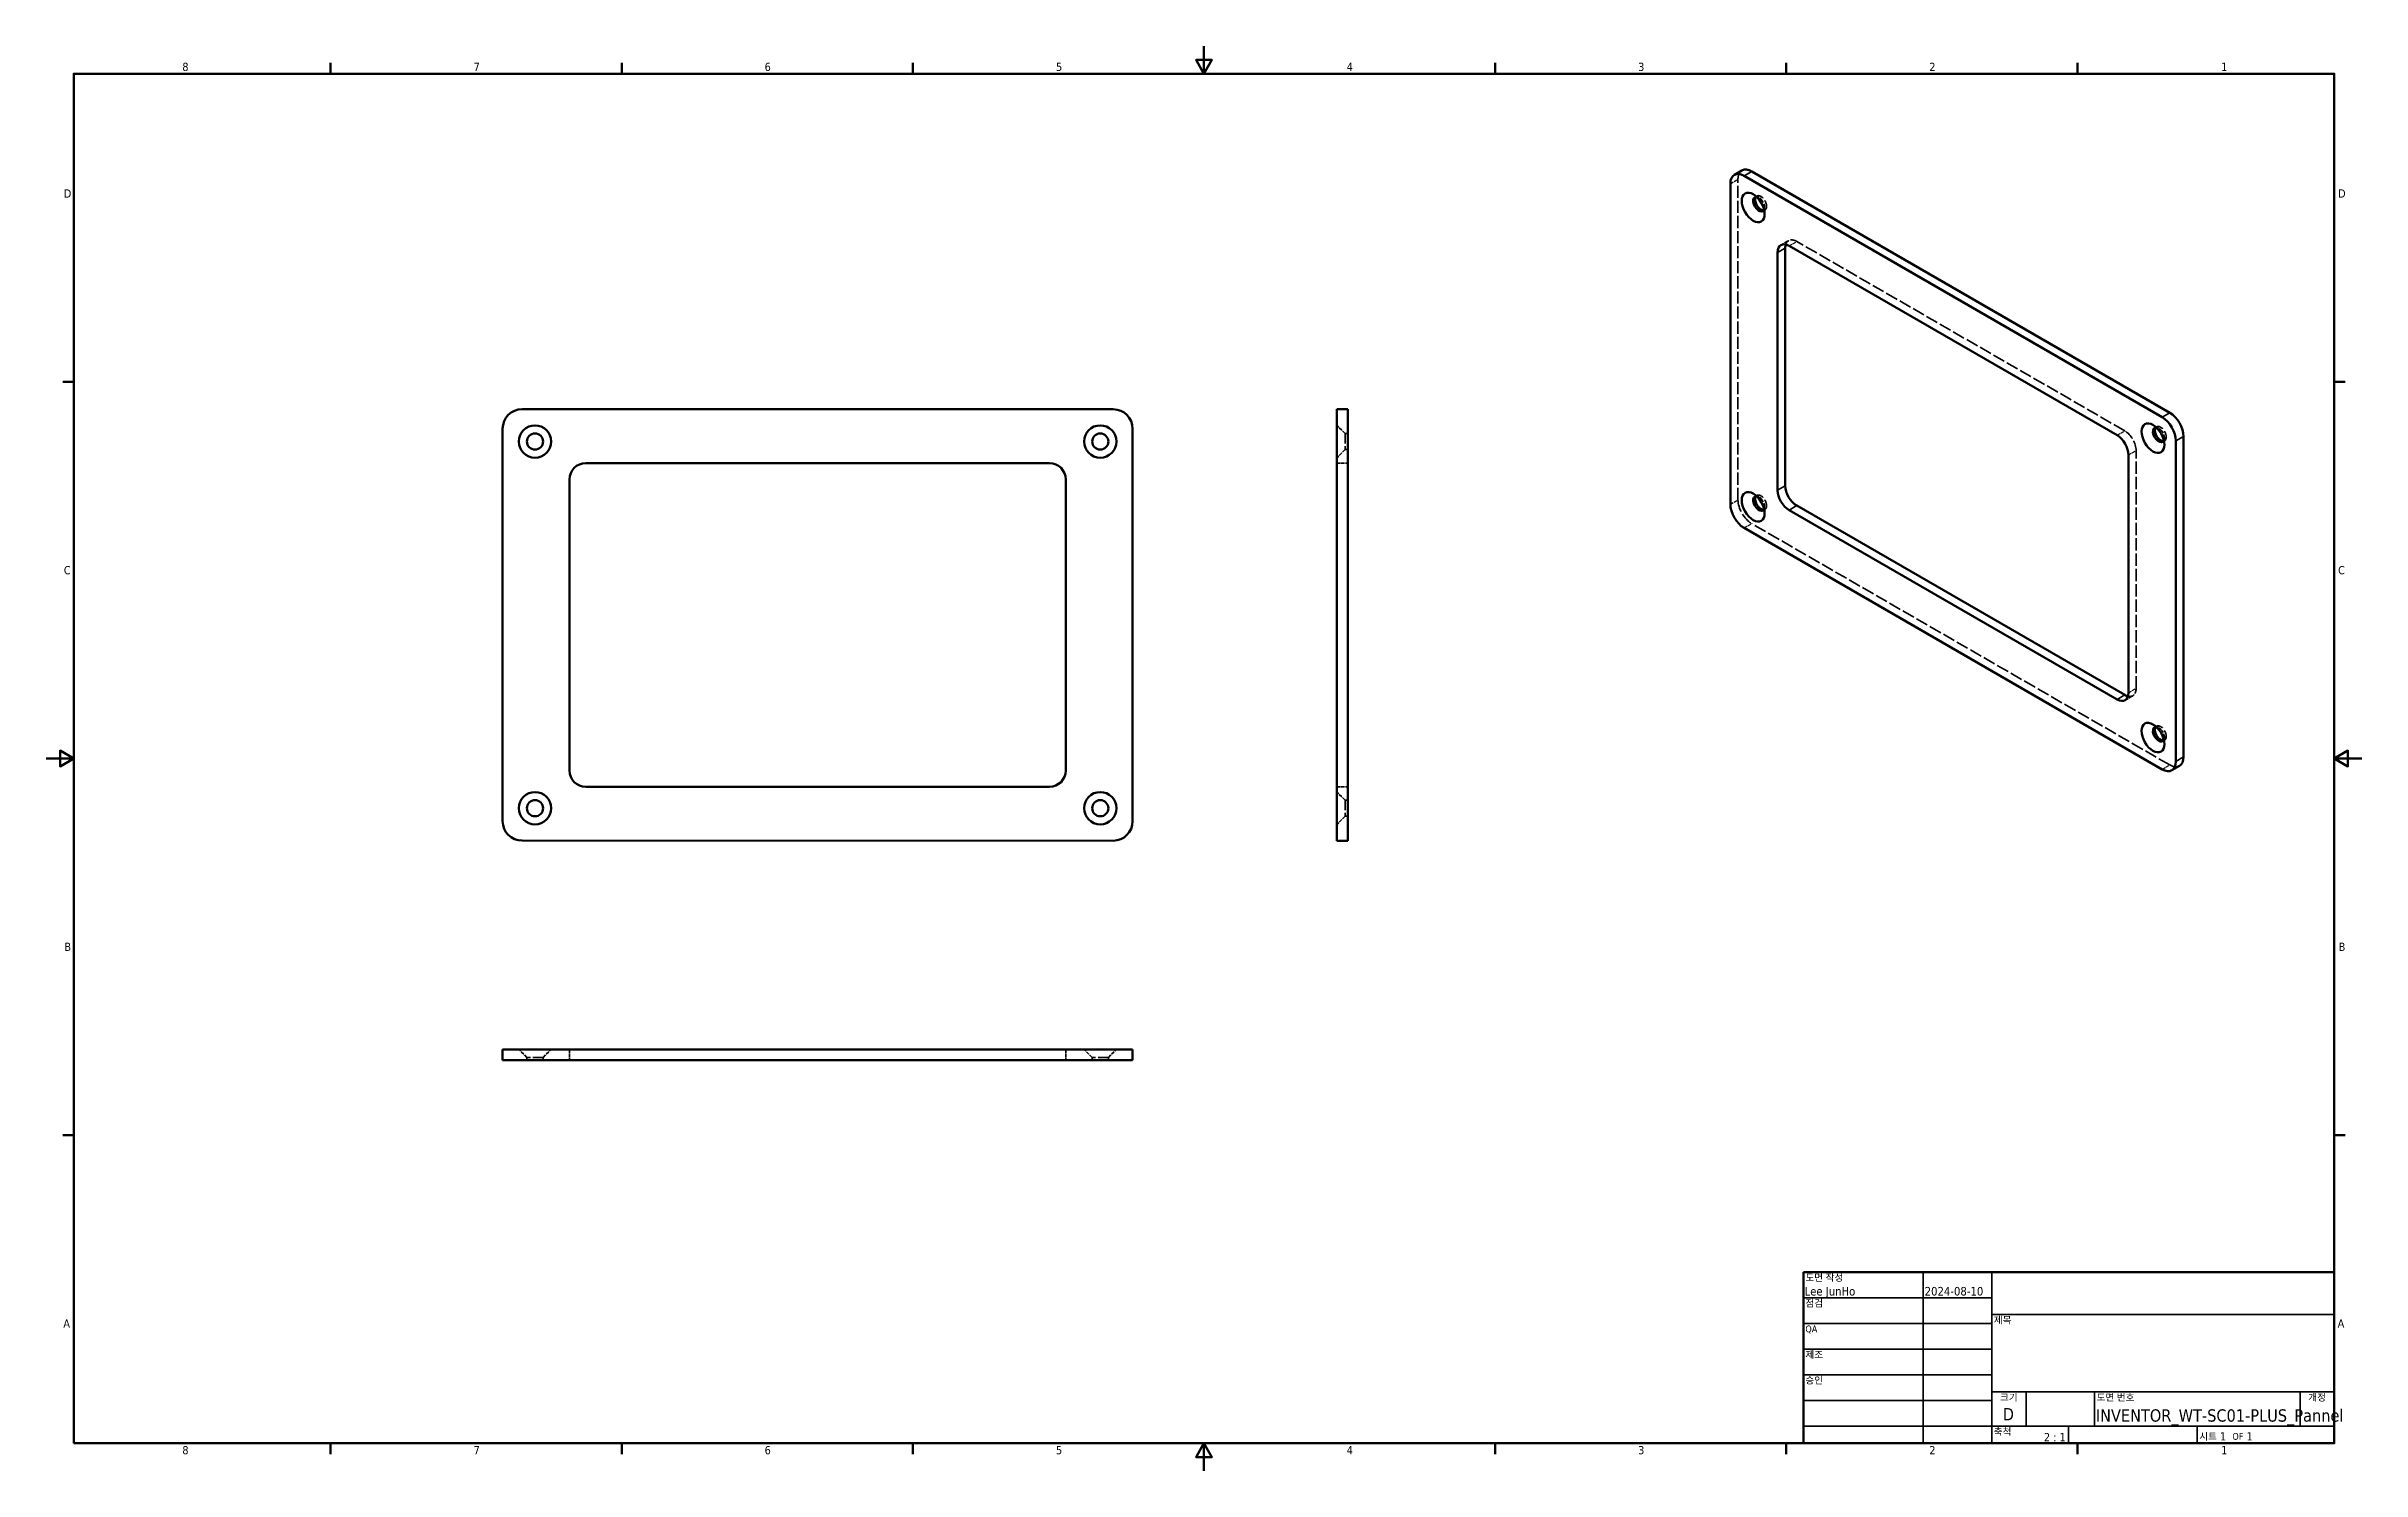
# Model space of a CAD drawing. Header units: millimetres. Extents: x 1 to 431, y 8 to 272.
import ezdxf
from ezdxf.enums import TextEntityAlignment as Align

# ---------------------------------------------------------------- set-up
doc = ezdxf.new("R2010")
doc.units = ezdxf.units.MM
doc.header["$LTSCALE"] = 0.5
doc.linetypes.add('DASHED', pattern=[0.2067, 0.1654, -0.0413])
for name, color, linetype, lineweight in [('경계(ANSI)', 7, 'Continuous', 70), ('외형선(ANSI)', 7, 'Continuous', 50), ('은선 (ANSI)', 7, 'DASHED', 35), ('제목(ANSI)', 7, 'Continuous', 50), ('좁은 외형선(ANSI)', 7, 'Continuous', 35), ('좁은 은선 (ANSI)', 7, 'DASHED', 25)]:
    doc.layers.add(name, color=color, linetype=linetype, lineweight=lineweight)
doc.styles.add('주 텍스트 (ANSI)', font='tahoma.ttf')
doc.styles.add('텍스트 스타일30', font='tahoma.ttf')
doc.styles.add('텍스트 스타일38', font='tahoma.ttf')
doc.styles.add('텍스트 스타일39', font='tahoma.ttf')

# ---------------------------------------------------------------- blocks, each defined once
blk = doc.blocks.new('경계 기본 경계')
at = {"layer": '경계(ANSI)'}
for p, q in [((107.95, 533.4), (107.95, 537.46)), ((215.9, 533.4), (215.9, 537.46)), ((323.85, 533.4), (323.85, 537.46)), ((539.75, 533.4), (539.75, 537.46)), ((647.7, 533.4), (647.7, 537.46)), ((755.65, 533.4), (755.65, 537.46)), ((12.7, 419.1), (8.64, 419.1)), ((850.9, 419.1), (854.96, 419.1)), ((12.7, 139.7), (8.64, 139.7)), ((850.9, 139.7), (854.96, 139.7)), ((107.95, 25.4), (107.95, 21.34)), ((215.9, 25.4), (215.9, 21.34)), ((323.85, 25.4), (323.85, 21.34)), ((539.75, 25.4), (539.75, 21.34)), ((647.7, 25.4), (647.7, 21.34)), ((755.65, 25.4), (755.65, 21.34))]:
    blk.add_line(p, q, dxfattribs=at)
at = {"layer": '경계(ANSI)', "flags": 128}
for points in [[(431.8, 543.56), (431.8, 533.4), (428.87, 538.48), (434.73, 538.48), (431.8, 533.4)], [(12.7, 25.4), (12.7, 533.4), (850.9, 533.4), (850.9, 25.4), (12.7, 25.4)], [(2.54, 279.4), (12.7, 279.4), (7.62, 282.33), (7.62, 276.47), (12.7, 279.4)], [(861.06, 279.4), (850.9, 279.4), (855.98, 282.33), (855.98, 276.47), (850.9, 279.4)], [(431.8, 15.24), (431.8, 25.4), (428.87, 20.32), (434.73, 20.32), (431.8, 25.4)]]:
    blk.add_lwpolyline(points, dxfattribs=at)
at = {"layer": '경계(ANSI)', "char_height": 3.05, "attachment_point": 7, "style": '주 텍스트 (ANSI)'}
for s, insert in [('8', (52.98, 534.35)), ('7', (160.98, 534.42)), ('6', (268.9, 534.35)), ('5', (376.93, 534.35)), ('4', (484.71, 534.42)), ('3', (592.78, 534.35)), ('2', (700.75, 534.42)), ('1', (808.94, 534.42)), ('D', (9.04, 487.43)), ('D', (852.32, 487.43)), ('C', (9.04, 347.67)), ('C', (852.32, 347.67)), ('B', (9.23, 208.03)), ('B', (852.51, 208.03)), ('A', (8.86, 68.33)), ('A', (852.14, 68.33)), ('8', (52.98, 21.27)), ('7', (160.98, 21.34)), ('6', (268.9, 21.27)), ('5', (376.93, 21.27)), ('4', (484.71, 21.34)), ('3', (592.78, 21.27)), ('2', (700.75, 21.34)), ('1', (808.94, 21.34))]:
    blk.add_mtext(s, dxfattribs=dict(at, insert=insert))
blk = doc.blocks.new('제목 블록 ANSI - 대형')
at = {"layer": '제목(ANSI)'}
for p, q in [((127, 189.23), (127, 125.73)), ((323.85, 189.23), (127, 189.23)), ((323.85, 125.73), (323.85, 189.23)), ((127, 125.73), (323.85, 125.73))]:
    blk.add_line(p, q, dxfattribs=at)
at = {"layer": '제목(ANSI)', "lineweight": 35}
for p, q in [((171.45, 125.73), (171.45, 189.23)), ((196.85, 125.73), (196.85, 189.23)), ((127, 179.7), (196.85, 179.7)), ((196.85, 173.48), (323.85, 173.48)), ((127, 170.18), (196.85, 170.18)), ((127, 160.65), (196.85, 160.65)), ((127, 151.13), (196.85, 151.13)), ((127, 141.6), (196.85, 141.6)), ((323.85, 144.78), (196.85, 144.78)), ((209.55, 132.08), (209.55, 144.78)), ((234.95, 132.08), (234.95, 144.78)), ((311.15, 132.08), (311.15, 144.78)), ((196.85, 132.08), (127, 132.08)), ((323.85, 132.08), (196.85, 132.08)), ((225.3, 132.08), (225.3, 125.73)), ((273.05, 132.08), (273.05, 125.73))]:
    blk.add_line(p, q, dxfattribs=at)
at = {"layer": '제목(ANSI)', "style": '텍스트 스타일38'}
for s, p in [('도면 작성', (127.76, 188.47)), ('점검', (127.76, 178.94)), ('제목', (197.61, 172.72)), ('QA', (127.76, 169.42)), ('제조', (127.76, 159.89)), ('승인', (127.76, 150.37)), ('도면 번호', (235.71, 144.02)), ('축척', (197.61, 131.32))]:
    blk.add_text(s, height=2.54, dxfattribs=at).set_placement(p, align=Align.TOP_LEFT)
for s, p in [('크기', (203.2, 144.02)), ('개정', (317.5, 144.02))]:
    blk.add_text(s, height=2.54, dxfattribs=at).set_placement(p, align=Align.TOP_CENTER)
at = {"layer": '제목(ANSI)', "insert": (273.81, 126.49), "char_height": 3.048, "attachment_point": 7, "style": '주 텍스트 (ANSI)'}
blk.add_mtext('\\A1;\\fTahoma|b0|i0;\\H2.5400;시트\\fTahoma|b0|i0;\\H3.0480; 1  \\fTahoma|b0|i0;\\H2.5400;OF\\fTahoma|b0|i0;\\H3.0480; 1 ', dxfattribs=at)
at = {"layer": '제목(ANSI)'}
for tag, p, height, style in [('작성자_001', (127.44, 180.53), 3.17, '텍스트 스타일39'), ('작성_날짜_001', (171.98, 180.54), 3.17, '텍스트 스타일39'), ('시트_크기_001', (200.93, 134.24), 4.57, '텍스트 스타일30'), ('부품_번호_001', (235.43, 133.76), 4.57, '텍스트 스타일30'), ('초기_뷰_축척_001', (216.2, 126.49), 3.05, '주 텍스트 (ANSI)')]:
    blk.add_attdef(tag, p, '', height=height, dxfattribs=dict(at, style=style))
at = {"layer": '제목(ANSI)', "style": '텍스트 스타일39'}
for tag, p in [('회사', (260.35, 181.36)), ('리비전_번호', (317.5, 136.52))]:
    blk.add_attdef(tag, text='', height=3.17, dxfattribs=at).set_placement(p, align=Align.MIDDLE_CENTER)
for tag, p in [('점검자', (127.76, 170.94)), ('점검_날짜', (172.21, 170.94)), ('제조_승인자', (127.76, 151.89)), ('제조_승인_날짜', (172.21, 151.89)), ('엔지니어링_승인자', (127.76, 142.37)), ('엔지니어링_승인_날짜', (172.21, 142.37))]:
    blk.add_attdef(tag, text='', height=3.17, dxfattribs=at).set_placement(p, align=Align.BOTTOM_LEFT)
at = {"layer": '제목(ANSI)', "style": '텍스트 스타일30'}
blk.add_attdef('제목', text='', height=4.57, dxfattribs=at).set_placement((197.61, 158.06), align=Align.MIDDLE_LEFT)

msp = doc.modelspace()

# ---------------------------------------------------------------- linework, layer by layer
at = {"layer": '외형선(ANSI)'}
for p, q in [((313.48, 246.3), (313.48, 186.86)), ((314.23, 247.95), (315.64, 248.76)), ((393.52, 203.01), (316.03, 247.77)), ((317.44, 248.59), (394.94, 203.83)), ((322.25, 189.46), (322.25, 233.55)), ((323.66, 234.36), (323.66, 190.27)), ((324.37, 234.77), (385.18, 199.66)), ((199.07, 204.46), (89.47, 204.48)), ((240.55, 204.46), (240.55, 204.48)), ((240.55, 204.48), (242.55, 204.48)), ((240.55, 204.46), (240.55, 200.86)), ((242.55, 204.48), (242.55, 204.46)), ((242.55, 200.86), (242.55, 204.46)), ((85.87, 200.88), (85.87, 128.08)), ((202.67, 128.06), (202.67, 200.86)), ((240.55, 128.06), (240.55, 200.86)), ((242.55, 200.86), (242.55, 128.06)), ((396.07, 139.16), (396.07, 198.6)), ((397.48, 199.42), (397.48, 139.98)), ((101.27, 194.46), (187.27, 194.46)), ((387.3, 195.99), (387.3, 151.9)), ((98.27, 137.46), (98.27, 191.46)), ((190.27, 191.46), (190.27, 137.46)), ((385.18, 150.67), (324.37, 185.78)), ((325.78, 186.6), (386.59, 151.49)), ((316.03, 182.45), (393.52, 137.69)), ((395.32, 137.51), (396.74, 138.33)), ((187.27, 134.46), (101.27, 134.46)), ((240.55, 128.06), (240.55, 124.46)), ((242.55, 124.46), (242.55, 128.06)), ((89.47, 124.48), (199.07, 124.46)), ((240.55, 124.46), (242.55, 124.46)), ((85.87, 85.75), (85.87, 83.75)), ((89.47, 85.75), (85.87, 85.75)), ((85.87, 83.75), (89.47, 83.75)), ((89.47, 85.75), (199.07, 85.75)), ((199.07, 83.75), (89.47, 83.75)), ((202.67, 85.75), (199.07, 85.75)), ((199.07, 83.75), (202.67, 83.75)), ((202.67, 85.75), (202.67, 83.75))]:
    msp.add_line(p, q, dxfattribs=at)
for centre, radius in [((91.87, 198.48), 3), ((91.87, 198.48), 1.5), ((196.67, 198.48), 3), ((196.67, 198.48), 1.5), ((91.87, 130.48), 3), ((196.67, 130.48), 3), ((91.87, 130.48), 1.5), ((196.67, 130.48), 1.5)]:
    msp.add_circle(centre, radius, dxfattribs=at)
for centre, radius, start, end in [((89.47, 200.88), 3.6, 90, 180), ((199.07, 200.86), 3.6, 0, 90), ((101.27, 191.46), 3, 90, 180), ((187.27, 191.46), 3, 0, 90), ((101.27, 137.46), 3, 180, 270), ((187.27, 137.46), 3, 270, 0), ((89.47, 128.08), 3.6, 180, 270), ((199.07, 128.06), 3.6, 270, 0)]:
    msp.add_arc(centre, radius, start, end, dxfattribs=at)
for centre, major_axis, start_param, end_param in [((317.44, 245.65), (-1.8, 3.12), 5.497787, 6.283185), ((316.03, 244.83), (-1.8, 3.12), 5.497787, 7.068583), ((318.78, 242.5), (-0.75, 1.3), 5.921818, 9.786145), ((319.14, 242.71), (-0.75, 1.3), 0.237941, 2.903652), ((324.37, 232.32), (-1.5, 2.6), 5.497787, 7.068583), ((325.78, 233.14), (1.5, -2.6), 3.632475, 3.926991), ((393.52, 200.07), (-1.8, 3.12), 3.926991, 5.497787), ((394.94, 200.89), (1.8, -3.12), 0.785398, 2.356194), ((385.18, 197.21), (1.5, -2.6), 0.785398, 2.356194), ((392.89, 199.72), (-0.75, 1.3), 5.921818, 9.786145), ((393.24, 199.92), (-0.75, 1.3), 0.237941, 2.903652), ((324.37, 188.23), (-1.5, 2.6), 0.785398, 2.356194), ((325.78, 189.05), (1.5, -2.6), 3.926991, 5.497787), ((316.03, 185.39), (1.8, -3.12), 3.926991, 5.497787), ((318.78, 186.98), (-0.75, 1.3), 5.921818, 9.786145), ((319.14, 187.19), (-0.75, 1.3), 0.237941, 2.903652), ((385.18, 153.12), (1.5, -2.6), 5.497787, 7.068583), ((386.59, 153.94), (1.5, -2.6), 5.497787, 5.792303), ((392.89, 144.2), (-0.75, 1.3), 5.921818, 9.786145), ((393.24, 144.4), (-0.75, 1.3), 0.237941, 2.903652), ((393.52, 140.63), (1.8, -3.12), 5.497787, 7.068583), ((394.94, 141.45), (1.8, -3.12), 0, 0.785398)]:
    msp.add_ellipse(centre, major_axis=major_axis, ratio=0.57735, start_param=start_param, end_param=end_param, dxfattribs=at)
for centre in [(317.72, 241.89), (391.83, 199.11), (317.72, 186.37), (391.83, 143.58)]:
    msp.add_ellipse(centre, major_axis=(1.5, -2.6), ratio=0.57735, dxfattribs=at)
at = {"layer": '은선 (ANSI)', "ltscale": 27.092405}
msp.add_line((314.89, 187.68), (314.89, 247.12), dxfattribs=at)
at = {"layer": '은선 (ANSI)', "ltscale": 8.080843}
for p, q in [((318.78, 243.73), (317.72, 244.34)), ((319.84, 241.89), (319.84, 240.67)), ((242.05, 199.98), (240.55, 201.48)), ((392.89, 200.94), (391.83, 201.56)), ((393.95, 199.11), (393.95, 197.88)), ((242.05, 196.98), (240.55, 195.48)), ((318.78, 188.21), (317.72, 188.82)), ((319.84, 186.37), (319.84, 185.14)), ((392.89, 145.42), (391.83, 146.03)), ((393.95, 143.58), (393.95, 142.36)), ((242.05, 131.98), (240.55, 133.48)), ((242.05, 128.98), (240.55, 127.48)), ((90.37, 84.25), (88.87, 85.75)), ((93.37, 84.25), (94.87, 85.75)), ((195.17, 84.25), (193.67, 85.75)), ((198.17, 84.25), (199.67, 85.75))]:
    msp.add_line(p, q, dxfattribs=at)
at = {"layer": '은선 (ANSI)', "ltscale": 1.904597}
for p, q in [((318.39, 244.01), (318.03, 243.8)), ((319.89, 241.41), (319.53, 241.2)), ((242.55, 199.98), (242.05, 199.98)), ((392.49, 201.22), (392.14, 201.02)), ((393.99, 198.62), (393.64, 198.42)), ((242.55, 196.98), (242.05, 196.98)), ((318.39, 188.48), (318.03, 188.28)), ((319.89, 185.89), (319.53, 185.68)), ((392.49, 145.7), (392.14, 145.5)), ((393.99, 143.1), (393.64, 142.9)), ((242.55, 131.98), (242.05, 131.98)), ((242.55, 128.98), (242.05, 128.98)), ((90.37, 83.75), (90.37, 84.25)), ((93.37, 83.75), (93.37, 84.25)), ((195.17, 83.75), (195.17, 84.25)), ((198.17, 83.75), (198.17, 84.25))]:
    msp.add_line(p, q, dxfattribs=at)
at = {"layer": '은선 (ANSI)', "ltscale": 7.618686}
for p, q in [((322.87, 234.92), (324.28, 235.74)), ((240.55, 194.46), (242.55, 194.46)), ((386.68, 150.52), (388.09, 151.34)), ((240.55, 134.46), (242.55, 134.46)), ((98.27, 85.75), (98.27, 83.75)), ((190.27, 85.75), (190.27, 83.75))]:
    msp.add_line(p, q, dxfattribs=at)
at = {"layer": '은선 (ANSI)', "ltscale": 27.737461}
msp.add_line((386.59, 200.48), (325.78, 235.59), dxfattribs=at)
at = {"layer": '은선 (ANSI)', "ltscale": 22.798204}
for p, q in [((242.05, 199.98), (242.05, 196.98)), ((242.05, 131.98), (242.05, 128.98)), ((93.37, 84.25), (90.37, 84.25)), ((198.17, 84.25), (195.17, 84.25))]:
    msp.add_line(p, q, dxfattribs=at)
at = {"layer": '은선 (ANSI)', "ltscale": 27.499809}
msp.add_line((388.72, 152.71), (388.72, 196.8), dxfattribs=at)
at = {"layer": '은선 (ANSI)', "ltscale": 27.907213}
msp.add_line((394.94, 138.51), (317.44, 183.27), dxfattribs=at)
at = {"layer": '은선 (ANSI)', "ltscale": 10.770705}
for centre, major_axis, start_param, end_param in [((317.44, 245.65), (-1.8, 3.12), 0, 0.785398), ((394.94, 141.45), (1.8, -3.12), 5.497787, 6.283185)]:
    msp.add_ellipse(centre, major_axis=major_axis, ratio=0.57735, start_param=start_param, end_param=end_param, dxfattribs=at)
at = {"layer": '은선 (ANSI)', "ltscale": 26.251633}
for centre in [(319.14, 242.71), (393.24, 199.92), (319.14, 187.19), (393.24, 144.4)]:
    msp.add_ellipse(centre, major_axis=(0.75, -1.3), ratio=0.57735, start_param=6.045244, end_param=9.662719, dxfattribs=at)
at = {"layer": '은선 (ANSI)', "ltscale": 13.821474}
for centre in [(318.78, 242.5), (392.89, 199.72), (318.78, 186.98), (392.89, 144.2)]:
    msp.add_ellipse(centre, major_axis=(0.75, -1.3), ratio=0.57735, start_param=0.361367, end_param=2.780226, dxfattribs=at)
at = {"layer": '은선 (ANSI)', "ltscale": 14.585466}
for centre, major_axis, start_param, end_param in [((325.78, 233.14), (-1.5, 2.6), 5.497787, 6.774068), ((386.59, 153.94), (1.5, -2.6), 5.792303, 7.068583)]:
    msp.add_ellipse(centre, major_axis=major_axis, ratio=0.57735, start_param=start_param, end_param=end_param, dxfattribs=at)
at = {"layer": '은선 (ANSI)', "ltscale": 22.798204}
msp.add_ellipse((386.59, 198.03), major_axis=(-1.5, 2.6), ratio=0.57735, start_param=3.926991, end_param=5.497787, dxfattribs=at)
at = {"layer": '은선 (ANSI)', "ltscale": 27.357845}
msp.add_ellipse((317.44, 186.21), major_axis=(-1.8, 3.12), ratio=0.57735, start_param=0.785398, end_param=2.356194, dxfattribs=at)
at = {"layer": '좁은 외형선(ANSI)'}
for p, q in [((316.03, 247.77), (317.44, 248.59)), ((322.25, 233.55), (323.66, 234.36)), ((393.52, 203.01), (394.94, 203.83)), ((396.07, 198.6), (397.48, 199.42)), ((322.25, 189.46), (323.66, 190.27)), ((324.37, 185.78), (325.78, 186.6)), ((385.18, 150.67), (386.59, 151.49)), ((396.07, 139.16), (397.48, 139.98))]:
    msp.add_line(p, q, dxfattribs=at)
at = {"layer": '좁은 은선 (ANSI)', "ltscale": 7.618686}
for p, q in [((313.48, 246.3), (314.89, 247.12)), ((324.37, 234.77), (325.78, 235.59)), ((385.18, 199.66), (386.59, 200.48)), ((387.3, 195.99), (388.72, 196.8)), ((313.48, 186.86), (314.89, 187.68)), ((316.03, 182.45), (317.44, 183.27)), ((387.3, 151.9), (388.72, 152.71)), ((393.52, 137.69), (394.94, 138.51))]:
    msp.add_line(p, q, dxfattribs=at)

# ---------------------------------------------------------------- block references
at = {"xscale": 0.5, "yscale": 0.5, "zscale": 0.5}
msp.add_blockref('경계 기본 경계', (0, 0), dxfattribs=at)
msp.add_blockref('제목 블록 ANSI - 대형', (263.52, -50.16), dxfattribs=at).add_auto_attribs({'작성자_001': 'Lee JunHo', '작성_날짜_001': '2024-08-10', '부품_번호_001': 'INVENTOR_WT-SC01-PLUS_Pannel', '시트_크기_001': 'D', '초기_뷰_축척_001': '2 : 1'})

doc.saveas('drawing.dxf')
